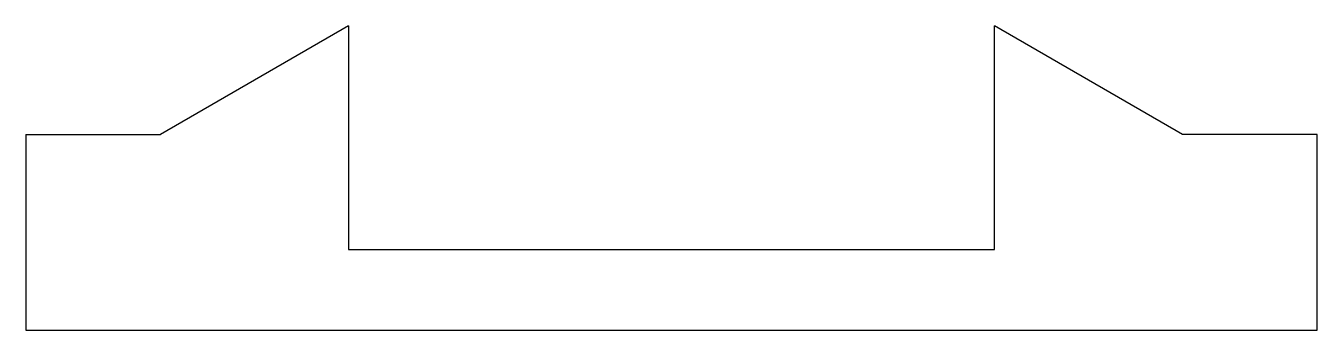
# Model space of a CAD drawing. Extents: x -120 to 120, y -235 to -178.
import ezdxf

# ---------------------------------------------------------------- set-up
doc = ezdxf.new("R2010")
doc.units = 0
doc.layers.add('Sketch002', color=7, linetype='CONTINUOUS')

msp = doc.modelspace()

# ---------------------------------------------------------------- linework, layer by layer
at = {"layer": 'Sketch002'}
for p, q in [((-60, -178.407), (-95, -198.615)), ((-60, -178.407), (-60, -220.015)), ((95, -198.615), (60, -178.407)), ((60, -220.015), (60, -178.407)), ((-120, -198.615), (-95, -198.615)), ((-120, -198.615), (-120, -235.015)), ((120, -198.615), (95, -198.615)), ((120, -235.015), (120, -198.615)), ((-60, -220.015), (60, -220.015)), ((-120, -235.015), (120, -235.015))]:
    msp.add_line(p, q, dxfattribs=at)

doc.saveas('drawing.dxf')
